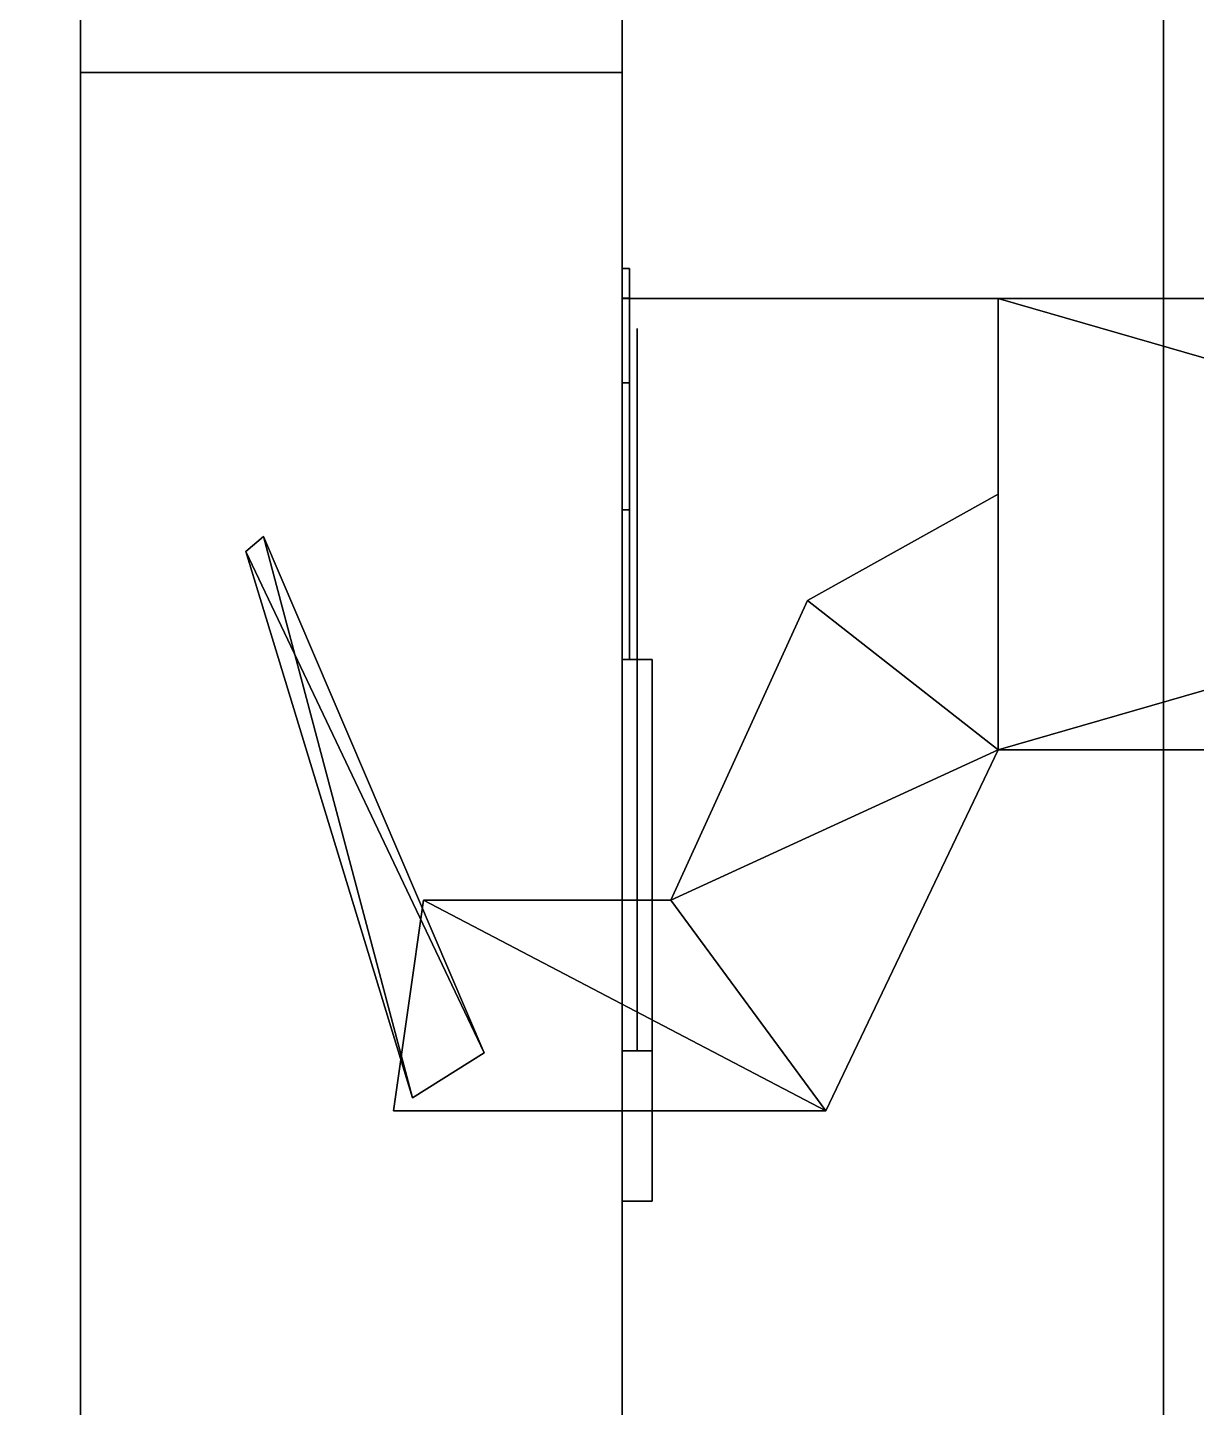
# Model space of a CAD drawing. Extents: x 0 to 5234, y -4951 to 0.
# Drawn here: x 4464.24 to 4503.09, y -3882.02 to -3836.17 of the extents above; entities that cross this region are included whole.
import ezdxf

# ---------------------------------------------------------------- set-up
doc = ezdxf.new("R2010")
doc.units = 0
for name, color, linetype in [('LAYER0', 7, 'CONTINUOUS'), ('LAYER114', 253, 'CONTINUOUS'), ('LAYER129', 7, 'CONTINUOUS'), ('LAYER132', 7, 'CONTINUOUS'), ('LAYER139', 7, 'CONTINUOUS'), ('LAYER161', 28, 'CONTINUOUS'), ('LAYER162', 253, 'CONTINUOUS'), ('LAYER163', 28, 'CONTINUOUS'), ('LAYER164', 253, 'CONTINUOUS'), ('LAYER165', 28, 'CONTINUOUS'), ('LAYER166', 253, 'CONTINUOUS'), ('LAYER167', 28, 'CONTINUOUS'), ('LAYER168', 253, 'CONTINUOUS'), ('LAYER169', 28, 'CONTINUOUS'), ('LAYER170', 253, 'CONTINUOUS'), ('LAYER171', 253, 'CONTINUOUS'), ('LAYER441', 253, 'CONTINUOUS')]:
    doc.layers.add(name, color=color, linetype=linetype)

msp = doc.modelspace()

# ---------------------------------------------------------------- linework, layer by layer
at = {"layer": 'LAYER0', "invisible_edges": 1}
for points in [[(5234, 0), (0, -4951), (0, 0), (5234, 0)], [(5234, -4951, 5), (0, 0, 5), (0, -4951, 5), (5234, -4951, 5)], [(0, 0, 5), (5234, -4951, 5), (5234, 0, 5), (0, 0, 5)], [(0, -4951), (5234, 0), (5234, -4951), (0, -4951)]]:
    msp.add_3dface(points, dxfattribs=at)
at = {"layer": 'LAYER114', "invisible_edges": 1}
for points in [[(4484, -4837.5, 2355), (4484, -3377.5, 2425), (4484, -3377.5, 2355), (4484, -4837.5, 2355)], [(4484, -3377.5, 2425), (4484, -4837.5, 2355), (4484, -4837.5, 2425), (4484, -3377.5, 2425)], [(4502, -4837.5, 2425), (4484, -3377.5, 2425), (4484, -4837.5, 2425), (4502, -4837.5, 2425)], [(4484, -3377.5, 2425), (4502, -4837.5, 2425), (4502, -3377.5, 2425), (4484, -3377.5, 2425)], [(4502, -3377.5, 2355), (4484, -4837.5, 2355), (4484, -3377.5, 2355), (4502, -3377.5, 2355)], [(4484, -4837.5, 2355), (4502, -3377.5, 2355), (4502, -4837.5, 2355), (4484, -4837.5, 2355)], [(4502, -4837.5, 2425), (4502, -3377.5, 2355), (4502, -3377.5, 2425), (4502, -4837.5, 2425)], [(4502, -3377.5, 2355), (4502, -4837.5, 2425), (4502, -4837.5, 2355), (4502, -3377.5, 2355)]]:
    msp.add_3dface(points, dxfattribs=at)
at = {"layer": 'LAYER129', "invisible_edges": 1}
for points in [[(5064, -3827.168, 5), (4484, -3845.168, 5), (4484, -3827.168, 5), (5064, -3827.168, 5)], [(4484, -3845.168, 5), (5064, -3827.168, 5), (5064, -3845.168, 5), (4484, -3845.168, 5)], [(4484, -3827.168, 2355), (4484, -3845.168, 5), (4484, -3845.168, 2355), (4484, -3827.168, 2355)], [(4484, -3845.168, 5), (4484, -3827.168, 2355), (4484, -3827.168, 5), (4484, -3845.168, 5)], [(5064, -3845.168, 2355), (4484, -3827.168, 2355), (4484, -3845.168, 2355), (5064, -3845.168, 2355)], [(4484, -3827.168, 2355), (5064, -3845.168, 2355), (5064, -3827.168, 2355), (4484, -3827.168, 2355)], [(5064, -3845.168, 2355), (4484, -3845.168, 5), (5064, -3845.168, 5), (5064, -3845.168, 2355)], [(4484, -3845.168, 5), (5064, -3845.168, 2355), (4484, -3845.168, 2355), (4484, -3845.168, 5)]]:
    msp.add_3dface(points, dxfattribs=at)
at = {"layer": 'LAYER132', "invisible_edges": 1}
for points in [[(5064, -4744.498, 85), (4484, -3845.168, 85), (5064, -3845.168, 85), (5064, -4744.498, 85)], [(4484, -3845.168, 85), (5064, -4744.498, 85), (4484, -4744.498, 85), (4484, -3845.168, 85)], [(5064, -3845.168, 103), (4484, -3845.168, 85), (4484, -3845.168, 103), (5064, -3845.168, 103)], [(4484, -3845.168, 85), (5064, -3845.168, 103), (5064, -3845.168, 85), (4484, -3845.168, 85)], [(4484, -4744.498, 103), (4484, -3845.168, 85), (4484, -4744.498, 85), (4484, -4744.498, 103)], [(4484, -3845.168, 85), (4484, -4744.498, 103), (4484, -3845.168, 103), (4484, -3845.168, 85)], [(4484, -4744.498, 103), (5064, -3845.168, 103), (4484, -3845.168, 103), (4484, -4744.498, 103)], [(5064, -3845.168, 103), (4484, -4744.498, 103), (5064, -4744.498, 103), (5064, -3845.168, 103)]]:
    msp.add_3dface(points, dxfattribs=at)
at = {"layer": 'LAYER139', "invisible_edges": 1}
for points in [[(5064, -3845.168, 2354), (4484, -4744.498, 2354), (5064, -4744.498, 2354), (5064, -3845.168, 2354)], [(4484, -4744.498, 2354), (5064, -3845.168, 2354), (4484, -3845.168, 2354), (4484, -4744.498, 2354)], [(5064, -3845.168, 2354), (4484, -3845.168, 2336), (4484, -3845.168, 2354), (5064, -3845.168, 2354)], [(4484, -3845.168, 2336), (5064, -3845.168, 2354), (5064, -3845.168, 2336), (4484, -3845.168, 2336)], [(4484, -3845.168, 2336), (4484, -4744.498, 2354), (4484, -3845.168, 2354), (4484, -3845.168, 2336)], [(4484, -4744.498, 2354), (4484, -3845.168, 2336), (4484, -4744.498, 2336), (4484, -4744.498, 2354)], [(4484, -3845.168, 2336), (5064, -4744.498, 2336), (4484, -4744.498, 2336), (4484, -3845.168, 2336)], [(5064, -4744.498, 2336), (4484, -3845.168, 2336), (5064, -3845.168, 2336), (5064, -4744.498, 2336)]]:
    msp.add_3dface(points, dxfattribs=at)
at = {"layer": 'LAYER161'}
for points, invisible_edges in [([(4484.25, -3845.158, 183.0251), (4484.25, -3844.168, 188), (4484.25, -3846.168, 188), (4484.25, -3846.168, 182.5)], 10), ([(4484.25, -3844.168, 188), (4484.25, -3845.158, 192.9749), (4484.25, -3846.168, 193.5), (4484.25, -3846.168, 188)], 10), ([(4484.25, -3847.976, 178.8076), (4484.25, -3845.158, 183.0251), (4484.25, -3846.168, 182.5), (4484.25, -3849.668, 182.5)], 10), ([(4484.25, -3845.158, 192.9749), (4484.25, -3847.976, 197.1924), (4484.25, -3849.668, 193.5), (4484.25, -3846.168, 193.5)], 10), ([(4484.5, -3846.168, 193.5), (4484.5, -3846.168, 182.5), (4484.5, -3853.168, 182.5), (4484.5, -3852.958, 193.3167)], 4), ([(4484.25, -3852.193, 175.9896), (4484.25, -3847.976, 178.8076), (4484.25, -3849.668, 182.5), (4484.25, -3853.168, 182.5)], 10), ([(4484.25, -3847.976, 197.1924), (4484.25, -3852.193, 200.0104), (4484.25, -3853.168, 193.5), (4484.25, -3849.668, 193.5)], 10), ([(4484.25, -3857.168, 175), (4484.25, -3852.193, 175.9896), (4484.25, -3853.168, 182.5), (4484.25, -3857.168, 179)], 2), ([(4484.25, -3852.193, 200.0104), (4484.25, -3857.168, 201), (4484.25, -3857.168, 197), (4484.25, -3853.168, 193.5)], 8), ([(4484.5, -3852.958, 193.3167), (4484.5, -3853.168, 182.5), (4484.5, -3857.168, 179), (4484.5, -3857.168, 197)], 5), ([(4484.5, -3857.168, 197), (4484.5, -3857.168, 179), (4484.5, -3870.168, 179), (4484.5, -3870.168, 197)], 1), ([(4485, -3875.168, 167), (4485, -3870.168, 179), (4485, -3857.168, 179), (4485, -3857.168, 167)], 1), ([(4485, -3875.168, 209), (4485, -3870.168, 197), (4485, -3857.168, 197), (4485, -3857.168, 209)], 1), ([(4485, -3875.168, 209), (4485, -3875.168, 167), (4485, -3870.168, 179), (4485, -3870.168, 197)], 10)]:
    msp.add_3dface(points, dxfattribs=dict(at, invisible_edges=invisible_edges))
for points in [[(4484, -3857.168, 179), (4484, -3857.168, 167), (4484, -3857.168, 179)], [(4484, -3857.168, 197), (4484, -3857.168, 209), (4484, -3857.168, 197)], [(4485, -3870.168, 179), (4484, -3870.168, 179), (4484, -3857.168, 179), (4485, -3857.168, 179)], [(4485, -3857.168, 179), (4484, -3857.168, 179), (4484, -3857.168, 167), (4485, -3857.168, 167)], [(4485, -3857.168, 167), (4484, -3857.168, 167), (4484, -3875.168, 167), (4485, -3875.168, 167)], [(4485, -3870.168, 197), (4484, -3870.168, 197), (4484, -3857.168, 197), (4485, -3857.168, 197)], [(4485, -3857.168, 197), (4484, -3857.168, 197), (4484, -3857.168, 209), (4485, -3857.168, 209)], [(4485, -3857.168, 209), (4484, -3857.168, 209), (4484, -3875.168, 209), (4485, -3875.168, 209)], [(4484, -3875.168, 167), (4484, -3857.168, 167), (4484, -3857.168, 209), (4484, -3875.168, 209)], [(4485, -3875.168, 167), (4485, -3857.168, 167), (4485, -3857.168, 167), (4485, -3875.168, 167)], [(4485, -3875.168, 209), (4485, -3857.168, 209), (4485, -3857.168, 209), (4485, -3875.168, 209)], [(4484, -3870.168, 179), (4484, -3870.168, 197), (4484, -3870.168, 179)], [(4485, -3870.168, 179), (4484, -3870.168, 179), (4484, -3870.168, 197), (4485, -3870.168, 197)], [(4485, -3875.168, 209), (4484, -3875.168, 209), (4485, -3875.168, 209)], [(4484, -3875.168, 167), (4484, -3875.168, 209), (4485, -3875.168, 209), (4485, -3875.168, 167)]]:
    msp.add_3dface(points, dxfattribs=at)
at = {"layer": 'LAYER162'}
for points in [[(4548.5, -3845.168, 181.2174), (4496.5, -3860.168, 181.2174), (4496.5, -3845.168, 181.2174), (4548.5, -3845.168, 181.2174)], [(4548.5, -3860.168, 181.2174), (4496.5, -3860.168, 181.2174), (4548.5, -3845.168, 181.2174), (4548.5, -3860.168, 181.2174)], [(4496.5, -3845.168, 194.7826), (4548.5, -3860.168, 194.7826), (4548.5, -3845.168, 194.7826), (4496.5, -3845.168, 194.7826)], [(4496.5, -3860.168, 194.7826), (4548.5, -3860.168, 194.7826), (4496.5, -3845.168, 194.7826), (4496.5, -3860.168, 194.7826)], [(4496.5, -3851.668, 194.7826), (4490.16, -3855.208, 194.7826), (4496.5, -3860.168, 194.7826), (4496.5, -3851.668, 194.7826)], [(4496.5, -3851.668, 181.2174), (4496.5, -3860.168, 181.2174), (4490.16, -3855.208, 181.2174), (4496.5, -3851.668, 181.2174)], [(4479.42, -3870.238, 182.3478), (4471.5, -3853.578, 182.3478), (4472.08, -3853.078, 182.3478), (4479.42, -3870.238, 182.3478)], [(4471.5, -3853.578, 193.6522), (4477.04, -3871.738, 193.6522), (4472.08, -3853.078, 193.6522), (4471.5, -3853.578, 193.6522)], [(4472.08, -3853.078, 193.6522), (4477.04, -3871.738, 193.6522), (4479.42, -3870.238, 193.6522), (4472.08, -3853.078, 193.6522)], [(4477.04, -3871.738, 182.3478), (4471.5, -3853.578, 182.3478), (4479.42, -3870.238, 182.3478), (4477.04, -3871.738, 182.3478)], [(4477.04, -3871.738, 182.3478), (4471.5, -3853.578, 193.6522), (4471.5, -3853.578, 182.3478), (4477.04, -3871.738, 182.3478)], [(4477.04, -3871.738, 193.6522), (4471.5, -3853.578, 193.6522), (4477.04, -3871.738, 182.3478), (4477.04, -3871.738, 193.6522)], [(4485.62, -3865.168, 194.7826), (4496.5, -3860.168, 194.7826), (4490.16, -3855.208, 194.7826), (4485.62, -3865.168, 194.7826)], [(4485.62, -3865.168, 181.2174), (4490.16, -3855.208, 181.2174), (4496.5, -3860.168, 181.2174), (4485.62, -3865.168, 181.2174)], [(4490.77, -3872.168, 194.7826), (4496.5, -3860.168, 194.7826), (4485.62, -3865.168, 194.7826), (4490.77, -3872.168, 194.7826)], [(4490.77, -3872.168, 181.2174), (4485.62, -3865.168, 181.2174), (4496.5, -3860.168, 181.2174), (4490.77, -3872.168, 181.2174)], [(4496.5, -3860.168, 181.2174), (4490.77, -3872.168, 194.7826), (4490.77, -3872.168, 181.2174), (4496.5, -3860.168, 181.2174)], [(4496.5, -3860.168, 194.7826), (4490.77, -3872.168, 194.7826), (4496.5, -3860.168, 181.2174), (4496.5, -3860.168, 194.7826)], [(4548.5, -3860.168, 181.2174), (4496.5, -3860.168, 194.7826), (4496.5, -3860.168, 181.2174), (4548.5, -3860.168, 181.2174)], [(4548.5, -3860.168, 194.7826), (4496.5, -3860.168, 194.7826), (4548.5, -3860.168, 181.2174), (4548.5, -3860.168, 194.7826)], [(4477.4, -3865.168, 194.7826), (4476.4, -3872.168, 194.7826), (4490.77, -3872.168, 194.7826), (4477.4, -3865.168, 194.7826)], [(4477.4, -3865.168, 181.2174), (4490.77, -3872.168, 181.2174), (4476.4, -3872.168, 181.2174), (4477.4, -3865.168, 181.2174)], [(4485.62, -3865.168, 194.7826), (4477.4, -3865.168, 194.7826), (4490.77, -3872.168, 194.7826), (4485.62, -3865.168, 194.7826)], [(4485.62, -3865.168, 181.2174), (4490.77, -3872.168, 181.2174), (4477.4, -3865.168, 181.2174), (4485.62, -3865.168, 181.2174)], [(4476.4, -3872.168, 181.2174), (4490.77, -3872.168, 181.2174), (4490.77, -3872.168, 194.7826), (4476.4, -3872.168, 181.2174)], [(4476.4, -3872.168, 194.7826), (4476.4, -3872.168, 181.2174), (4490.77, -3872.168, 194.7826), (4476.4, -3872.168, 194.7826)]]:
    msp.add_3dface(points, dxfattribs=at)
at = {"layer": 'LAYER163'}
for points, invisible_edges in [([(4484.25, -3845.158, 699.0251), (4484.25, -3844.168, 704), (4484.25, -3846.168, 704), (4484.25, -3846.168, 698.5)], 10), ([(4484.25, -3844.168, 704), (4484.25, -3845.158, 708.9749), (4484.25, -3846.168, 709.5), (4484.25, -3846.168, 704)], 10), ([(4484.25, -3847.976, 694.8076), (4484.25, -3845.158, 699.0251), (4484.25, -3846.168, 698.5), (4484.25, -3849.668, 698.5)], 10), ([(4484.25, -3845.158, 708.9749), (4484.25, -3847.976, 713.1924), (4484.25, -3849.668, 709.5), (4484.25, -3846.168, 709.5)], 10), ([(4484.5, -3846.168, 709.5), (4484.5, -3846.168, 698.5), (4484.5, -3853.168, 698.5), (4484.5, -3852.958, 709.3167)], 4), ([(4484.25, -3852.193, 691.9896), (4484.25, -3847.976, 694.8076), (4484.25, -3849.668, 698.5), (4484.25, -3853.168, 698.5)], 10), ([(4484.25, -3847.976, 713.1924), (4484.25, -3852.193, 716.0104), (4484.25, -3853.168, 709.5), (4484.25, -3849.668, 709.5)], 10), ([(4484.25, -3857.168, 691), (4484.25, -3852.193, 691.9896), (4484.25, -3853.168, 698.5), (4484.25, -3857.168, 695)], 2), ([(4484.25, -3852.193, 716.0104), (4484.25, -3857.168, 717), (4484.25, -3857.168, 713), (4484.25, -3853.168, 709.5)], 8), ([(4484.5, -3852.958, 709.3167), (4484.5, -3853.168, 698.5), (4484.5, -3857.168, 695), (4484.5, -3857.168, 713)], 5), ([(4484.5, -3857.168, 713), (4484.5, -3857.168, 695), (4484.5, -3870.168, 695), (4484.5, -3870.168, 713)], 1), ([(4485, -3875.168, 683), (4485, -3870.168, 695), (4485, -3857.168, 695), (4485, -3857.168, 683)], 1), ([(4485, -3875.168, 725), (4485, -3870.168, 713), (4485, -3857.168, 713), (4485, -3857.168, 725)], 1), ([(4485, -3875.168, 725), (4485, -3875.168, 683), (4485, -3870.168, 695), (4485, -3870.168, 713)], 10)]:
    msp.add_3dface(points, dxfattribs=dict(at, invisible_edges=invisible_edges))
for points in [[(4484, -3857.168, 695), (4484, -3857.168, 683), (4484, -3857.168, 695)], [(4484, -3857.168, 713), (4484, -3857.168, 725), (4484, -3857.168, 713)], [(4485, -3870.168, 695), (4484, -3870.168, 695), (4484, -3857.168, 695), (4485, -3857.168, 695)], [(4485, -3857.168, 695), (4484, -3857.168, 695), (4484, -3857.168, 683), (4485, -3857.168, 683)], [(4485, -3857.168, 683), (4484, -3857.168, 683), (4484, -3875.168, 683), (4485, -3875.168, 683)], [(4485, -3870.168, 713), (4484, -3870.168, 713), (4484, -3857.168, 713), (4485, -3857.168, 713)], [(4485, -3857.168, 713), (4484, -3857.168, 713), (4484, -3857.168, 725), (4485, -3857.168, 725)], [(4485, -3857.168, 725), (4484, -3857.168, 725), (4484, -3875.168, 725), (4485, -3875.168, 725)], [(4484, -3875.168, 683), (4484, -3857.168, 683), (4484, -3857.168, 725), (4484, -3875.168, 725)], [(4485, -3875.168, 683), (4485, -3857.168, 683), (4485, -3857.168, 683), (4485, -3875.168, 683)], [(4485, -3875.168, 725), (4485, -3857.168, 725), (4485, -3857.168, 725), (4485, -3875.168, 725)], [(4484, -3870.168, 695), (4484, -3870.168, 713), (4484, -3870.168, 695)], [(4485, -3870.168, 695), (4484, -3870.168, 695), (4484, -3870.168, 713), (4485, -3870.168, 713)], [(4485, -3875.168, 725), (4484, -3875.168, 725), (4485, -3875.168, 725)], [(4484, -3875.168, 683), (4484, -3875.168, 725), (4485, -3875.168, 725), (4485, -3875.168, 683)]]:
    msp.add_3dface(points, dxfattribs=at)
at = {"layer": 'LAYER164'}
for points in [[(4548.5, -3845.168, 697.2174), (4496.5, -3860.168, 697.2174), (4496.5, -3845.168, 697.2174), (4548.5, -3845.168, 697.2174)], [(4548.5, -3860.168, 697.2174), (4496.5, -3860.168, 697.2174), (4548.5, -3845.168, 697.2174), (4548.5, -3860.168, 697.2174)], [(4496.5, -3845.168, 710.7826), (4548.5, -3860.168, 710.7826), (4548.5, -3845.168, 710.7826), (4496.5, -3845.168, 710.7826)], [(4496.5, -3860.168, 710.7826), (4548.5, -3860.168, 710.7826), (4496.5, -3845.168, 710.7826), (4496.5, -3860.168, 710.7826)], [(4496.5, -3851.668, 710.7826), (4490.16, -3855.208, 710.7826), (4496.5, -3860.168, 710.7826), (4496.5, -3851.668, 710.7826)], [(4496.5, -3851.668, 697.2174), (4496.5, -3860.168, 697.2174), (4490.16, -3855.208, 697.2174), (4496.5, -3851.668, 697.2174)], [(4479.42, -3870.238, 698.3478), (4471.5, -3853.578, 698.3478), (4472.08, -3853.078, 698.3478), (4479.42, -3870.238, 698.3478)], [(4471.5, -3853.578, 709.6522), (4477.04, -3871.738, 709.6522), (4472.08, -3853.078, 709.6522), (4471.5, -3853.578, 709.6522)], [(4472.08, -3853.078, 709.6522), (4477.04, -3871.738, 709.6522), (4479.42, -3870.238, 709.6522), (4472.08, -3853.078, 709.6522)], [(4477.04, -3871.738, 698.3478), (4471.5, -3853.578, 698.3478), (4479.42, -3870.238, 698.3478), (4477.04, -3871.738, 698.3478)], [(4477.04, -3871.738, 698.3478), (4471.5, -3853.578, 709.6522), (4471.5, -3853.578, 698.3478), (4477.04, -3871.738, 698.3478)], [(4477.04, -3871.738, 709.6522), (4471.5, -3853.578, 709.6522), (4477.04, -3871.738, 698.3478), (4477.04, -3871.738, 709.6522)], [(4485.62, -3865.168, 710.7826), (4496.5, -3860.168, 710.7826), (4490.16, -3855.208, 710.7826), (4485.62, -3865.168, 710.7826)], [(4485.62, -3865.168, 697.2174), (4490.16, -3855.208, 697.2174), (4496.5, -3860.168, 697.2174), (4485.62, -3865.168, 697.2174)], [(4490.77, -3872.168, 710.7826), (4496.5, -3860.168, 710.7826), (4485.62, -3865.168, 710.7826), (4490.77, -3872.168, 710.7826)], [(4490.77, -3872.168, 697.2174), (4485.62, -3865.168, 697.2174), (4496.5, -3860.168, 697.2174), (4490.77, -3872.168, 697.2174)], [(4496.5, -3860.168, 697.2174), (4490.77, -3872.168, 710.7826), (4490.77, -3872.168, 697.2174), (4496.5, -3860.168, 697.2174)], [(4496.5, -3860.168, 710.7826), (4490.77, -3872.168, 710.7826), (4496.5, -3860.168, 697.2174), (4496.5, -3860.168, 710.7826)], [(4548.5, -3860.168, 697.2174), (4496.5, -3860.168, 710.7826), (4496.5, -3860.168, 697.2174), (4548.5, -3860.168, 697.2174)], [(4548.5, -3860.168, 710.7826), (4496.5, -3860.168, 710.7826), (4548.5, -3860.168, 697.2174), (4548.5, -3860.168, 710.7826)], [(4477.4, -3865.168, 710.7826), (4476.4, -3872.168, 710.7826), (4490.77, -3872.168, 710.7826), (4477.4, -3865.168, 710.7826)], [(4477.4, -3865.168, 697.2174), (4490.77, -3872.168, 697.2174), (4476.4, -3872.168, 697.2174), (4477.4, -3865.168, 697.2174)], [(4485.62, -3865.168, 710.7826), (4477.4, -3865.168, 710.7826), (4490.77, -3872.168, 710.7826), (4485.62, -3865.168, 710.7826)], [(4485.62, -3865.168, 697.2174), (4490.77, -3872.168, 697.2174), (4477.4, -3865.168, 697.2174), (4485.62, -3865.168, 697.2174)], [(4476.4, -3872.168, 697.2174), (4490.77, -3872.168, 697.2174), (4490.77, -3872.168, 710.7826), (4476.4, -3872.168, 697.2174)], [(4476.4, -3872.168, 710.7826), (4476.4, -3872.168, 697.2174), (4490.77, -3872.168, 710.7826), (4476.4, -3872.168, 710.7826)]]:
    msp.add_3dface(points, dxfattribs=at)
at = {"layer": 'LAYER165'}
for points, invisible_edges in [([(4484.25, -3845.158, 1215.025), (4484.25, -3844.168, 1220), (4484.25, -3846.168, 1220), (4484.25, -3846.168, 1214.5)], 10), ([(4484.25, -3844.168, 1220), (4484.25, -3845.158, 1224.975), (4484.25, -3846.168, 1225.5), (4484.25, -3846.168, 1220)], 10), ([(4484.25, -3847.976, 1210.808), (4484.25, -3845.158, 1215.025), (4484.25, -3846.168, 1214.5), (4484.25, -3849.668, 1214.5)], 10), ([(4484.25, -3845.158, 1224.975), (4484.25, -3847.976, 1229.192), (4484.25, -3849.668, 1225.5), (4484.25, -3846.168, 1225.5)], 10), ([(4484.5, -3846.168, 1225.5), (4484.5, -3846.168, 1214.5), (4484.5, -3853.168, 1214.5), (4484.5, -3852.958, 1225.317)], 4), ([(4484.25, -3852.193, 1207.99), (4484.25, -3847.976, 1210.808), (4484.25, -3849.668, 1214.5), (4484.25, -3853.168, 1214.5)], 10), ([(4484.25, -3847.976, 1229.192), (4484.25, -3852.193, 1232.01), (4484.25, -3853.168, 1225.5), (4484.25, -3849.668, 1225.5)], 10), ([(4484.25, -3857.168, 1207), (4484.25, -3852.193, 1207.99), (4484.25, -3853.168, 1214.5), (4484.25, -3857.168, 1211)], 2), ([(4484.25, -3852.193, 1232.01), (4484.25, -3857.168, 1233), (4484.25, -3857.168, 1229), (4484.25, -3853.168, 1225.5)], 8), ([(4484.5, -3852.958, 1225.317), (4484.5, -3853.168, 1214.5), (4484.5, -3857.168, 1211), (4484.5, -3857.168, 1229)], 5), ([(4484.5, -3857.168, 1229), (4484.5, -3857.168, 1211), (4484.5, -3870.168, 1211), (4484.5, -3870.168, 1229)], 1), ([(4485, -3875.168, 1199), (4485, -3870.168, 1211), (4485, -3857.168, 1211), (4485, -3857.168, 1199)], 1), ([(4485, -3875.168, 1241), (4485, -3870.168, 1229), (4485, -3857.168, 1229), (4485, -3857.168, 1241)], 1), ([(4485, -3875.168, 1241), (4485, -3875.168, 1199), (4485, -3870.168, 1211), (4485, -3870.168, 1229)], 10)]:
    msp.add_3dface(points, dxfattribs=dict(at, invisible_edges=invisible_edges))
for points in [[(4484, -3857.168, 1211), (4484, -3857.168, 1199), (4484, -3857.168, 1211)], [(4484, -3857.168, 1229), (4484, -3857.168, 1241), (4484, -3857.168, 1229)], [(4485, -3870.168, 1211), (4484, -3870.168, 1211), (4484, -3857.168, 1211), (4485, -3857.168, 1211)], [(4485, -3857.168, 1211), (4484, -3857.168, 1211), (4484, -3857.168, 1199), (4485, -3857.168, 1199)], [(4485, -3857.168, 1199), (4484, -3857.168, 1199), (4484, -3875.168, 1199), (4485, -3875.168, 1199)], [(4485, -3870.168, 1229), (4484, -3870.168, 1229), (4484, -3857.168, 1229), (4485, -3857.168, 1229)], [(4485, -3857.168, 1229), (4484, -3857.168, 1229), (4484, -3857.168, 1241), (4485, -3857.168, 1241)], [(4485, -3857.168, 1241), (4484, -3857.168, 1241), (4484, -3875.168, 1241), (4485, -3875.168, 1241)], [(4484, -3875.168, 1199), (4484, -3857.168, 1199), (4484, -3857.168, 1241), (4484, -3875.168, 1241)], [(4485, -3875.168, 1199), (4485, -3857.168, 1199), (4485, -3857.168, 1199), (4485, -3875.168, 1199)], [(4485, -3875.168, 1241), (4485, -3857.168, 1241), (4485, -3857.168, 1241), (4485, -3875.168, 1241)], [(4484, -3870.168, 1211), (4484, -3870.168, 1229), (4484, -3870.168, 1211)], [(4485, -3870.168, 1211), (4484, -3870.168, 1211), (4484, -3870.168, 1229), (4485, -3870.168, 1229)], [(4485, -3875.168, 1241), (4484, -3875.168, 1241), (4485, -3875.168, 1241)], [(4484, -3875.168, 1199), (4484, -3875.168, 1241), (4485, -3875.168, 1241), (4485, -3875.168, 1199)]]:
    msp.add_3dface(points, dxfattribs=at)
at = {"layer": 'LAYER166'}
for points in [[(4548.5, -3845.168, 1213.217), (4496.5, -3860.168, 1213.217), (4496.5, -3845.168, 1213.217), (4548.5, -3845.168, 1213.217)], [(4548.5, -3860.168, 1213.217), (4496.5, -3860.168, 1213.217), (4548.5, -3845.168, 1213.217), (4548.5, -3860.168, 1213.217)], [(4496.5, -3845.168, 1226.783), (4548.5, -3860.168, 1226.783), (4548.5, -3845.168, 1226.783), (4496.5, -3845.168, 1226.783)], [(4496.5, -3860.168, 1226.783), (4548.5, -3860.168, 1226.783), (4496.5, -3845.168, 1226.783), (4496.5, -3860.168, 1226.783)], [(4496.5, -3851.668, 1226.783), (4490.16, -3855.208, 1226.783), (4496.5, -3860.168, 1226.783), (4496.5, -3851.668, 1226.783)], [(4496.5, -3851.668, 1213.217), (4496.5, -3860.168, 1213.217), (4490.16, -3855.208, 1213.217), (4496.5, -3851.668, 1213.217)], [(4479.42, -3870.238, 1214.348), (4471.5, -3853.578, 1214.348), (4472.08, -3853.078, 1214.348), (4479.42, -3870.238, 1214.348)], [(4471.5, -3853.578, 1225.652), (4477.04, -3871.738, 1225.652), (4472.08, -3853.078, 1225.652), (4471.5, -3853.578, 1225.652)], [(4472.08, -3853.078, 1225.652), (4477.04, -3871.738, 1225.652), (4479.42, -3870.238, 1225.652), (4472.08, -3853.078, 1225.652)], [(4477.04, -3871.738, 1214.348), (4471.5, -3853.578, 1214.348), (4479.42, -3870.238, 1214.348), (4477.04, -3871.738, 1214.348)], [(4477.04, -3871.738, 1214.348), (4471.5, -3853.578, 1225.652), (4471.5, -3853.578, 1214.348), (4477.04, -3871.738, 1214.348)], [(4477.04, -3871.738, 1225.652), (4471.5, -3853.578, 1225.652), (4477.04, -3871.738, 1214.348), (4477.04, -3871.738, 1225.652)], [(4485.62, -3865.168, 1226.783), (4496.5, -3860.168, 1226.783), (4490.16, -3855.208, 1226.783), (4485.62, -3865.168, 1226.783)], [(4485.62, -3865.168, 1213.217), (4490.16, -3855.208, 1213.217), (4496.5, -3860.168, 1213.217), (4485.62, -3865.168, 1213.217)], [(4490.77, -3872.168, 1226.783), (4496.5, -3860.168, 1226.783), (4485.62, -3865.168, 1226.783), (4490.77, -3872.168, 1226.783)], [(4490.77, -3872.168, 1213.217), (4485.62, -3865.168, 1213.217), (4496.5, -3860.168, 1213.217), (4490.77, -3872.168, 1213.217)], [(4496.5, -3860.168, 1213.217), (4490.77, -3872.168, 1226.783), (4490.77, -3872.168, 1213.217), (4496.5, -3860.168, 1213.217)], [(4496.5, -3860.168, 1226.783), (4490.77, -3872.168, 1226.783), (4496.5, -3860.168, 1213.217), (4496.5, -3860.168, 1226.783)], [(4548.5, -3860.168, 1213.217), (4496.5, -3860.168, 1226.783), (4496.5, -3860.168, 1213.217), (4548.5, -3860.168, 1213.217)], [(4548.5, -3860.168, 1226.783), (4496.5, -3860.168, 1226.783), (4548.5, -3860.168, 1213.217), (4548.5, -3860.168, 1226.783)], [(4477.4, -3865.168, 1226.783), (4476.4, -3872.168, 1226.783), (4490.77, -3872.168, 1226.783), (4477.4, -3865.168, 1226.783)], [(4477.4, -3865.168, 1213.217), (4490.77, -3872.168, 1213.217), (4476.4, -3872.168, 1213.217), (4477.4, -3865.168, 1213.217)], [(4485.62, -3865.168, 1226.783), (4477.4, -3865.168, 1226.783), (4490.77, -3872.168, 1226.783), (4485.62, -3865.168, 1226.783)], [(4485.62, -3865.168, 1213.217), (4490.77, -3872.168, 1213.217), (4477.4, -3865.168, 1213.217), (4485.62, -3865.168, 1213.217)], [(4476.4, -3872.168, 1213.217), (4490.77, -3872.168, 1213.217), (4490.77, -3872.168, 1226.783), (4476.4, -3872.168, 1213.217)], [(4476.4, -3872.168, 1226.783), (4476.4, -3872.168, 1213.217), (4490.77, -3872.168, 1226.783), (4476.4, -3872.168, 1226.783)]]:
    msp.add_3dface(points, dxfattribs=at)
at = {"layer": 'LAYER167'}
for points, invisible_edges in [([(4484.25, -3845.158, 1731.025), (4484.25, -3844.168, 1736), (4484.25, -3846.168, 1736), (4484.25, -3846.168, 1730.5)], 10), ([(4484.25, -3844.168, 1736), (4484.25, -3845.158, 1740.975), (4484.25, -3846.168, 1741.5), (4484.25, -3846.168, 1736)], 10), ([(4484.25, -3847.976, 1726.808), (4484.25, -3845.158, 1731.025), (4484.25, -3846.168, 1730.5), (4484.25, -3849.668, 1730.5)], 10), ([(4484.25, -3845.158, 1740.975), (4484.25, -3847.976, 1745.192), (4484.25, -3849.668, 1741.5), (4484.25, -3846.168, 1741.5)], 10), ([(4484.5, -3846.168, 1741.5), (4484.5, -3846.168, 1730.5), (4484.5, -3853.168, 1730.5), (4484.5, -3852.958, 1741.317)], 4), ([(4484.25, -3852.193, 1723.99), (4484.25, -3847.976, 1726.808), (4484.25, -3849.668, 1730.5), (4484.25, -3853.168, 1730.5)], 10), ([(4484.25, -3847.976, 1745.192), (4484.25, -3852.193, 1748.01), (4484.25, -3853.168, 1741.5), (4484.25, -3849.668, 1741.5)], 10), ([(4484.25, -3857.168, 1723), (4484.25, -3852.193, 1723.99), (4484.25, -3853.168, 1730.5), (4484.25, -3857.168, 1727)], 2), ([(4484.25, -3852.193, 1748.01), (4484.25, -3857.168, 1749), (4484.25, -3857.168, 1745), (4484.25, -3853.168, 1741.5)], 8), ([(4484.5, -3852.958, 1741.317), (4484.5, -3853.168, 1730.5), (4484.5, -3857.168, 1727), (4484.5, -3857.168, 1745)], 5), ([(4484.5, -3857.168, 1745), (4484.5, -3857.168, 1727), (4484.5, -3870.168, 1727), (4484.5, -3870.168, 1745)], 1), ([(4485, -3875.168, 1715), (4485, -3870.168, 1727), (4485, -3857.168, 1727), (4485, -3857.168, 1715)], 1), ([(4485, -3875.168, 1757), (4485, -3870.168, 1745), (4485, -3857.168, 1745), (4485, -3857.168, 1757)], 1), ([(4485, -3875.168, 1757), (4485, -3875.168, 1715), (4485, -3870.168, 1727), (4485, -3870.168, 1745)], 10)]:
    msp.add_3dface(points, dxfattribs=dict(at, invisible_edges=invisible_edges))
for points in [[(4484, -3857.168, 1727), (4484, -3857.168, 1715), (4484, -3857.168, 1727)], [(4484, -3857.168, 1745), (4484, -3857.168, 1757), (4484, -3857.168, 1745)], [(4485, -3870.168, 1727), (4484, -3870.168, 1727), (4484, -3857.168, 1727), (4485, -3857.168, 1727)], [(4485, -3857.168, 1727), (4484, -3857.168, 1727), (4484, -3857.168, 1715), (4485, -3857.168, 1715)], [(4485, -3857.168, 1715), (4484, -3857.168, 1715), (4484, -3875.168, 1715), (4485, -3875.168, 1715)], [(4485, -3870.168, 1745), (4484, -3870.168, 1745), (4484, -3857.168, 1745), (4485, -3857.168, 1745)], [(4485, -3857.168, 1745), (4484, -3857.168, 1745), (4484, -3857.168, 1757), (4485, -3857.168, 1757)], [(4485, -3857.168, 1757), (4484, -3857.168, 1757), (4484, -3875.168, 1757), (4485, -3875.168, 1757)], [(4484, -3875.168, 1715), (4484, -3857.168, 1715), (4484, -3857.168, 1757), (4484, -3875.168, 1757)], [(4485, -3875.168, 1715), (4485, -3857.168, 1715), (4485, -3857.168, 1715), (4485, -3875.168, 1715)], [(4485, -3875.168, 1757), (4485, -3857.168, 1757), (4485, -3857.168, 1757), (4485, -3875.168, 1757)], [(4484, -3870.168, 1727), (4484, -3870.168, 1745), (4484, -3870.168, 1727)], [(4485, -3870.168, 1727), (4484, -3870.168, 1727), (4484, -3870.168, 1745), (4485, -3870.168, 1745)], [(4485, -3875.168, 1757), (4484, -3875.168, 1757), (4485, -3875.168, 1757)], [(4484, -3875.168, 1715), (4484, -3875.168, 1757), (4485, -3875.168, 1757), (4485, -3875.168, 1715)]]:
    msp.add_3dface(points, dxfattribs=at)
at = {"layer": 'LAYER168'}
for points in [[(4548.5, -3845.168, 1729.217), (4496.5, -3860.168, 1729.217), (4496.5, -3845.168, 1729.217), (4548.5, -3845.168, 1729.217)], [(4548.5, -3860.168, 1729.217), (4496.5, -3860.168, 1729.217), (4548.5, -3845.168, 1729.217), (4548.5, -3860.168, 1729.217)], [(4496.5, -3845.168, 1742.783), (4548.5, -3860.168, 1742.783), (4548.5, -3845.168, 1742.783), (4496.5, -3845.168, 1742.783)], [(4496.5, -3860.168, 1742.783), (4548.5, -3860.168, 1742.783), (4496.5, -3845.168, 1742.783), (4496.5, -3860.168, 1742.783)], [(4496.5, -3851.668, 1742.783), (4490.16, -3855.208, 1742.783), (4496.5, -3860.168, 1742.783), (4496.5, -3851.668, 1742.783)], [(4496.5, -3851.668, 1729.217), (4496.5, -3860.168, 1729.217), (4490.16, -3855.208, 1729.217), (4496.5, -3851.668, 1729.217)], [(4479.42, -3870.238, 1730.348), (4471.5, -3853.578, 1730.348), (4472.08, -3853.078, 1730.348), (4479.42, -3870.238, 1730.348)], [(4471.5, -3853.578, 1741.652), (4477.04, -3871.738, 1741.652), (4472.08, -3853.078, 1741.652), (4471.5, -3853.578, 1741.652)], [(4472.08, -3853.078, 1741.652), (4477.04, -3871.738, 1741.652), (4479.42, -3870.238, 1741.652), (4472.08, -3853.078, 1741.652)], [(4477.04, -3871.738, 1730.348), (4471.5, -3853.578, 1730.348), (4479.42, -3870.238, 1730.348), (4477.04, -3871.738, 1730.348)], [(4477.04, -3871.738, 1730.348), (4471.5, -3853.578, 1741.652), (4471.5, -3853.578, 1730.348), (4477.04, -3871.738, 1730.348)], [(4477.04, -3871.738, 1741.652), (4471.5, -3853.578, 1741.652), (4477.04, -3871.738, 1730.348), (4477.04, -3871.738, 1741.652)], [(4485.62, -3865.168, 1742.783), (4496.5, -3860.168, 1742.783), (4490.16, -3855.208, 1742.783), (4485.62, -3865.168, 1742.783)], [(4485.62, -3865.168, 1729.217), (4490.16, -3855.208, 1729.217), (4496.5, -3860.168, 1729.217), (4485.62, -3865.168, 1729.217)], [(4490.77, -3872.168, 1742.783), (4496.5, -3860.168, 1742.783), (4485.62, -3865.168, 1742.783), (4490.77, -3872.168, 1742.783)], [(4490.77, -3872.168, 1729.217), (4485.62, -3865.168, 1729.217), (4496.5, -3860.168, 1729.217), (4490.77, -3872.168, 1729.217)], [(4496.5, -3860.168, 1729.217), (4490.77, -3872.168, 1742.783), (4490.77, -3872.168, 1729.217), (4496.5, -3860.168, 1729.217)], [(4496.5, -3860.168, 1742.783), (4490.77, -3872.168, 1742.783), (4496.5, -3860.168, 1729.217), (4496.5, -3860.168, 1742.783)], [(4548.5, -3860.168, 1729.217), (4496.5, -3860.168, 1742.783), (4496.5, -3860.168, 1729.217), (4548.5, -3860.168, 1729.217)], [(4548.5, -3860.168, 1742.783), (4496.5, -3860.168, 1742.783), (4548.5, -3860.168, 1729.217), (4548.5, -3860.168, 1742.783)], [(4477.4, -3865.168, 1742.783), (4476.4, -3872.168, 1742.783), (4490.77, -3872.168, 1742.783), (4477.4, -3865.168, 1742.783)], [(4477.4, -3865.168, 1729.217), (4490.77, -3872.168, 1729.217), (4476.4, -3872.168, 1729.217), (4477.4, -3865.168, 1729.217)], [(4485.62, -3865.168, 1742.783), (4477.4, -3865.168, 1742.783), (4490.77, -3872.168, 1742.783), (4485.62, -3865.168, 1742.783)], [(4485.62, -3865.168, 1729.217), (4490.77, -3872.168, 1729.217), (4477.4, -3865.168, 1729.217), (4485.62, -3865.168, 1729.217)], [(4476.4, -3872.168, 1729.217), (4490.77, -3872.168, 1729.217), (4490.77, -3872.168, 1742.783), (4476.4, -3872.168, 1729.217)], [(4476.4, -3872.168, 1742.783), (4476.4, -3872.168, 1729.217), (4490.77, -3872.168, 1742.783), (4476.4, -3872.168, 1742.783)]]:
    msp.add_3dface(points, dxfattribs=at)
at = {"layer": 'LAYER169'}
for points, invisible_edges in [([(4484.25, -3845.158, 2247.025), (4484.25, -3844.168, 2252), (4484.25, -3846.168, 2252), (4484.25, -3846.168, 2246.5)], 10), ([(4484.25, -3844.168, 2252), (4484.25, -3845.158, 2256.975), (4484.25, -3846.168, 2257.5), (4484.25, -3846.168, 2252)], 10), ([(4484.25, -3847.976, 2242.808), (4484.25, -3845.158, 2247.025), (4484.25, -3846.168, 2246.5), (4484.25, -3849.668, 2246.5)], 10), ([(4484.25, -3845.158, 2256.975), (4484.25, -3847.976, 2261.192), (4484.25, -3849.668, 2257.5), (4484.25, -3846.168, 2257.5)], 10), ([(4484.5, -3846.168, 2257.5), (4484.5, -3846.168, 2246.5), (4484.5, -3853.168, 2246.5), (4484.5, -3852.958, 2257.317)], 4), ([(4484.25, -3852.193, 2239.99), (4484.25, -3847.976, 2242.808), (4484.25, -3849.668, 2246.5), (4484.25, -3853.168, 2246.5)], 10), ([(4484.25, -3847.976, 2261.192), (4484.25, -3852.193, 2264.01), (4484.25, -3853.168, 2257.5), (4484.25, -3849.668, 2257.5)], 10), ([(4484.25, -3857.168, 2239), (4484.25, -3852.193, 2239.99), (4484.25, -3853.168, 2246.5), (4484.25, -3857.168, 2243)], 2), ([(4484.25, -3852.193, 2264.01), (4484.25, -3857.168, 2265), (4484.25, -3857.168, 2261), (4484.25, -3853.168, 2257.5)], 8), ([(4484.5, -3852.958, 2257.317), (4484.5, -3853.168, 2246.5), (4484.5, -3857.168, 2243), (4484.5, -3857.168, 2261)], 5), ([(4484.5, -3857.168, 2261), (4484.5, -3857.168, 2243), (4484.5, -3870.168, 2243), (4484.5, -3870.168, 2261)], 1), ([(4485, -3875.168, 2231), (4485, -3870.168, 2243), (4485, -3857.168, 2243), (4485, -3857.168, 2231)], 1), ([(4485, -3875.168, 2273), (4485, -3870.168, 2261), (4485, -3857.168, 2261), (4485, -3857.168, 2273)], 1), ([(4485, -3875.168, 2273), (4485, -3875.168, 2231), (4485, -3870.168, 2243), (4485, -3870.168, 2261)], 10)]:
    msp.add_3dface(points, dxfattribs=dict(at, invisible_edges=invisible_edges))
for points in [[(4484, -3857.168, 2243), (4484, -3857.168, 2231), (4484, -3857.168, 2243)], [(4484, -3857.168, 2261), (4484, -3857.168, 2273), (4484, -3857.168, 2261)], [(4485, -3870.168, 2243), (4484, -3870.168, 2243), (4484, -3857.168, 2243), (4485, -3857.168, 2243)], [(4485, -3857.168, 2243), (4484, -3857.168, 2243), (4484, -3857.168, 2231), (4485, -3857.168, 2231)], [(4485, -3857.168, 2231), (4484, -3857.168, 2231), (4484, -3875.168, 2231), (4485, -3875.168, 2231)], [(4485, -3870.168, 2261), (4484, -3870.168, 2261), (4484, -3857.168, 2261), (4485, -3857.168, 2261)], [(4485, -3857.168, 2261), (4484, -3857.168, 2261), (4484, -3857.168, 2273), (4485, -3857.168, 2273)], [(4485, -3857.168, 2273), (4484, -3857.168, 2273), (4484, -3875.168, 2273), (4485, -3875.168, 2273)], [(4484, -3875.168, 2231), (4484, -3857.168, 2231), (4484, -3857.168, 2273), (4484, -3875.168, 2273)], [(4485, -3875.168, 2231), (4485, -3857.168, 2231), (4485, -3857.168, 2231), (4485, -3875.168, 2231)], [(4485, -3875.168, 2273), (4485, -3857.168, 2273), (4485, -3857.168, 2273), (4485, -3875.168, 2273)], [(4484, -3870.168, 2243), (4484, -3870.168, 2261), (4484, -3870.168, 2243)], [(4485, -3870.168, 2243), (4484, -3870.168, 2243), (4484, -3870.168, 2261), (4485, -3870.168, 2261)], [(4485, -3875.168, 2273), (4484, -3875.168, 2273), (4485, -3875.168, 2273)], [(4484, -3875.168, 2231), (4484, -3875.168, 2273), (4485, -3875.168, 2273), (4485, -3875.168, 2231)]]:
    msp.add_3dface(points, dxfattribs=at)
at = {"layer": 'LAYER170'}
for points in [[(4548.5, -3845.168, 2245.217), (4496.5, -3860.168, 2245.217), (4496.5, -3845.168, 2245.217), (4548.5, -3845.168, 2245.217)], [(4548.5, -3860.168, 2245.217), (4496.5, -3860.168, 2245.217), (4548.5, -3845.168, 2245.217), (4548.5, -3860.168, 2245.217)], [(4496.5, -3845.168, 2258.783), (4548.5, -3860.168, 2258.783), (4548.5, -3845.168, 2258.783), (4496.5, -3845.168, 2258.783)], [(4496.5, -3860.168, 2258.783), (4548.5, -3860.168, 2258.783), (4496.5, -3845.168, 2258.783), (4496.5, -3860.168, 2258.783)], [(4496.5, -3851.668, 2258.783), (4490.16, -3855.208, 2258.783), (4496.5, -3860.168, 2258.783), (4496.5, -3851.668, 2258.783)], [(4496.5, -3851.668, 2245.217), (4496.5, -3860.168, 2245.217), (4490.16, -3855.208, 2245.217), (4496.5, -3851.668, 2245.217)], [(4479.42, -3870.238, 2246.348), (4471.5, -3853.578, 2246.348), (4472.08, -3853.078, 2246.348), (4479.42, -3870.238, 2246.348)], [(4471.5, -3853.578, 2257.652), (4477.04, -3871.738, 2257.652), (4472.08, -3853.078, 2257.652), (4471.5, -3853.578, 2257.652)], [(4472.08, -3853.078, 2257.652), (4477.04, -3871.738, 2257.652), (4479.42, -3870.238, 2257.652), (4472.08, -3853.078, 2257.652)], [(4477.04, -3871.738, 2246.348), (4471.5, -3853.578, 2246.348), (4479.42, -3870.238, 2246.348), (4477.04, -3871.738, 2246.348)], [(4477.04, -3871.738, 2246.348), (4471.5, -3853.578, 2257.652), (4471.5, -3853.578, 2246.348), (4477.04, -3871.738, 2246.348)], [(4477.04, -3871.738, 2257.652), (4471.5, -3853.578, 2257.652), (4477.04, -3871.738, 2246.348), (4477.04, -3871.738, 2257.652)], [(4485.62, -3865.168, 2258.783), (4496.5, -3860.168, 2258.783), (4490.16, -3855.208, 2258.783), (4485.62, -3865.168, 2258.783)], [(4485.62, -3865.168, 2245.217), (4490.16, -3855.208, 2245.217), (4496.5, -3860.168, 2245.217), (4485.62, -3865.168, 2245.217)], [(4490.77, -3872.168, 2258.783), (4496.5, -3860.168, 2258.783), (4485.62, -3865.168, 2258.783), (4490.77, -3872.168, 2258.783)], [(4490.77, -3872.168, 2245.217), (4485.62, -3865.168, 2245.217), (4496.5, -3860.168, 2245.217), (4490.77, -3872.168, 2245.217)], [(4496.5, -3860.168, 2245.217), (4490.77, -3872.168, 2258.783), (4490.77, -3872.168, 2245.217), (4496.5, -3860.168, 2245.217)], [(4496.5, -3860.168, 2258.783), (4490.77, -3872.168, 2258.783), (4496.5, -3860.168, 2245.217), (4496.5, -3860.168, 2258.783)], [(4548.5, -3860.168, 2245.217), (4496.5, -3860.168, 2258.783), (4496.5, -3860.168, 2245.217), (4548.5, -3860.168, 2245.217)], [(4548.5, -3860.168, 2258.783), (4496.5, -3860.168, 2258.783), (4548.5, -3860.168, 2245.217), (4548.5, -3860.168, 2258.783)], [(4477.4, -3865.168, 2258.783), (4476.4, -3872.168, 2258.783), (4490.77, -3872.168, 2258.783), (4477.4, -3865.168, 2258.783)], [(4477.4, -3865.168, 2245.217), (4490.77, -3872.168, 2245.217), (4476.4, -3872.168, 2245.217), (4477.4, -3865.168, 2245.217)], [(4485.62, -3865.168, 2258.783), (4477.4, -3865.168, 2258.783), (4490.77, -3872.168, 2258.783), (4485.62, -3865.168, 2258.783)], [(4485.62, -3865.168, 2245.217), (4490.77, -3872.168, 2245.217), (4477.4, -3865.168, 2245.217), (4485.62, -3865.168, 2245.217)], [(4476.4, -3872.168, 2245.217), (4490.77, -3872.168, 2245.217), (4490.77, -3872.168, 2258.783), (4476.4, -3872.168, 2245.217)], [(4476.4, -3872.168, 2258.783), (4476.4, -3872.168, 2245.217), (4490.77, -3872.168, 2258.783), (4476.4, -3872.168, 2258.783)]]:
    msp.add_3dface(points, dxfattribs=at)
at = {"layer": 'LAYER171', "invisible_edges": 1}
for points in [[(4484, -4293.333, 88), (4466, -3837.663, 88), (4484, -3837.663, 88), (4484, -4293.333, 88)], [(4466, -3837.663, 88), (4484, -4293.333, 88), (4466, -4293.333, 88), (4466, -3837.663, 88)], [(4466, -3837.663, 88), (4484, -3837.663, 2352), (4484, -3837.663, 88), (4466, -3837.663, 88)], [(4484, -3837.663, 2352), (4466, -3837.663, 88), (4466, -3837.663, 2352), (4484, -3837.663, 2352)], [(4466, -4293.333, 2352), (4484, -3837.663, 2352), (4466, -3837.663, 2352), (4466, -4293.333, 2352)], [(4484, -3837.663, 2352), (4466, -4293.333, 2352), (4484, -4293.333, 2352), (4484, -3837.663, 2352)], [(4466, -3837.663, 88), (4466, -4293.333, 2352), (4466, -3837.663, 2352), (4466, -3837.663, 88)], [(4466, -4293.333, 2352), (4466, -3837.663, 88), (4466, -4293.333, 88), (4466, -4293.333, 2352)], [(4484, -4293.333, 88), (4484, -3837.663, 2352), (4484, -4293.333, 2352), (4484, -4293.333, 88)], [(4484, -3837.663, 2352), (4484, -4293.333, 88), (4484, -3837.663, 88), (4484, -3837.663, 2352)]]:
    msp.add_3dface(points, dxfattribs=at)
at = {"layer": 'LAYER441', "invisible_edges": 1}
for points in [[(4466, -4837.5, 5), (4466, -3377.5, 75), (4466, -3377.5, 5), (4466, -4837.5, 5)], [(4466, -3377.5, 75), (4466, -4837.5, 5), (4466, -4837.5, 75), (4466, -3377.5, 75)], [(4484, -4837.5, 75), (4466, -3377.5, 75), (4466, -4837.5, 75), (4484, -4837.5, 75)], [(4466, -3377.5, 75), (4484, -4837.5, 75), (4484, -3377.5, 75), (4466, -3377.5, 75)], [(4484, -3377.5, 5), (4466, -4837.5, 5), (4466, -3377.5, 5), (4484, -3377.5, 5)], [(4466, -4837.5, 5), (4484, -3377.5, 5), (4484, -4837.5, 5), (4466, -4837.5, 5)], [(4484, -4837.5, 75), (4484, -3377.5, 5), (4484, -3377.5, 75), (4484, -4837.5, 75)], [(4484, -3377.5, 5), (4484, -4837.5, 75), (4484, -4837.5, 5), (4484, -3377.5, 5)]]:
    msp.add_3dface(points, dxfattribs=at)

# ---------------------------------------------------------------- meshes
at = {"layer": 'LAYER161'}
mesh = msp.add_polymesh((2, 9), dxfattribs=at)
for k, corner in enumerate([(4484.25, -3857.168, 175), (4484.25, -3852.193, 175.9896), (4484.25, -3847.976, 178.8076), (4484.25, -3845.158, 183.0251), (4484.25, -3844.168, 188), (4484.25, -3845.158, 192.9749), (4484.25, -3847.976, 197.1924), (4484.25, -3852.193, 200.0104), (4484.25, -3857.168, 201), (4484, -3857.168, 175), (4484, -3852.193, 175.9896), (4484, -3847.976, 178.8076), (4484, -3845.158, 183.0251), (4484, -3844.168, 188), (4484, -3845.158, 192.9749), (4484, -3847.976, 197.1924), (4484, -3852.193, 200.0104), (4484, -3857.168, 201)]):
    mesh.set_mesh_vertex(divmod(k, 9), corner)
at = {"layer": 'LAYER163'}
mesh = msp.add_polymesh((2, 9), dxfattribs=at)
for k, corner in enumerate([(4484.25, -3857.168, 691), (4484.25, -3852.193, 691.9896), (4484.25, -3847.976, 694.8076), (4484.25, -3845.158, 699.0251), (4484.25, -3844.168, 704), (4484.25, -3845.158, 708.9749), (4484.25, -3847.976, 713.1924), (4484.25, -3852.193, 716.0104), (4484.25, -3857.168, 717), (4484, -3857.168, 691), (4484, -3852.193, 691.9896), (4484, -3847.976, 694.8076), (4484, -3845.158, 699.0251), (4484, -3844.168, 704), (4484, -3845.158, 708.9749), (4484, -3847.976, 713.1924), (4484, -3852.193, 716.0104), (4484, -3857.168, 717)]):
    mesh.set_mesh_vertex(divmod(k, 9), corner)
at = {"layer": 'LAYER165'}
mesh = msp.add_polymesh((2, 9), dxfattribs=at)
for k, corner in enumerate([(4484.25, -3857.168, 1207), (4484.25, -3852.193, 1207.99), (4484.25, -3847.976, 1210.808), (4484.25, -3845.158, 1215.025), (4484.25, -3844.168, 1220), (4484.25, -3845.158, 1224.975), (4484.25, -3847.976, 1229.192), (4484.25, -3852.193, 1232.01), (4484.25, -3857.168, 1233), (4484, -3857.168, 1207), (4484, -3852.193, 1207.99), (4484, -3847.976, 1210.808), (4484, -3845.158, 1215.025), (4484, -3844.168, 1220), (4484, -3845.158, 1224.975), (4484, -3847.976, 1229.192), (4484, -3852.193, 1232.01), (4484, -3857.168, 1233)]):
    mesh.set_mesh_vertex(divmod(k, 9), corner)
at = {"layer": 'LAYER167'}
mesh = msp.add_polymesh((2, 9), dxfattribs=at)
for k, corner in enumerate([(4484.25, -3857.168, 1723), (4484.25, -3852.193, 1723.99), (4484.25, -3847.976, 1726.808), (4484.25, -3845.158, 1731.025), (4484.25, -3844.168, 1736), (4484.25, -3845.158, 1740.975), (4484.25, -3847.976, 1745.192), (4484.25, -3852.193, 1748.01), (4484.25, -3857.168, 1749), (4484, -3857.168, 1723), (4484, -3852.193, 1723.99), (4484, -3847.976, 1726.808), (4484, -3845.158, 1731.025), (4484, -3844.168, 1736), (4484, -3845.158, 1740.975), (4484, -3847.976, 1745.192), (4484, -3852.193, 1748.01), (4484, -3857.168, 1749)]):
    mesh.set_mesh_vertex(divmod(k, 9), corner)
at = {"layer": 'LAYER169'}
mesh = msp.add_polymesh((2, 9), dxfattribs=at)
for k, corner in enumerate([(4484.25, -3857.168, 2239), (4484.25, -3852.193, 2239.99), (4484.25, -3847.976, 2242.808), (4484.25, -3845.158, 2247.025), (4484.25, -3844.168, 2252), (4484.25, -3845.158, 2256.975), (4484.25, -3847.976, 2261.192), (4484.25, -3852.193, 2264.01), (4484.25, -3857.168, 2265), (4484, -3857.168, 2239), (4484, -3852.193, 2239.99), (4484, -3847.976, 2242.808), (4484, -3845.158, 2247.025), (4484, -3844.168, 2252), (4484, -3845.158, 2256.975), (4484, -3847.976, 2261.192), (4484, -3852.193, 2264.01), (4484, -3857.168, 2265)]):
    mesh.set_mesh_vertex(divmod(k, 9), corner)

doc.saveas('drawing.dxf')
